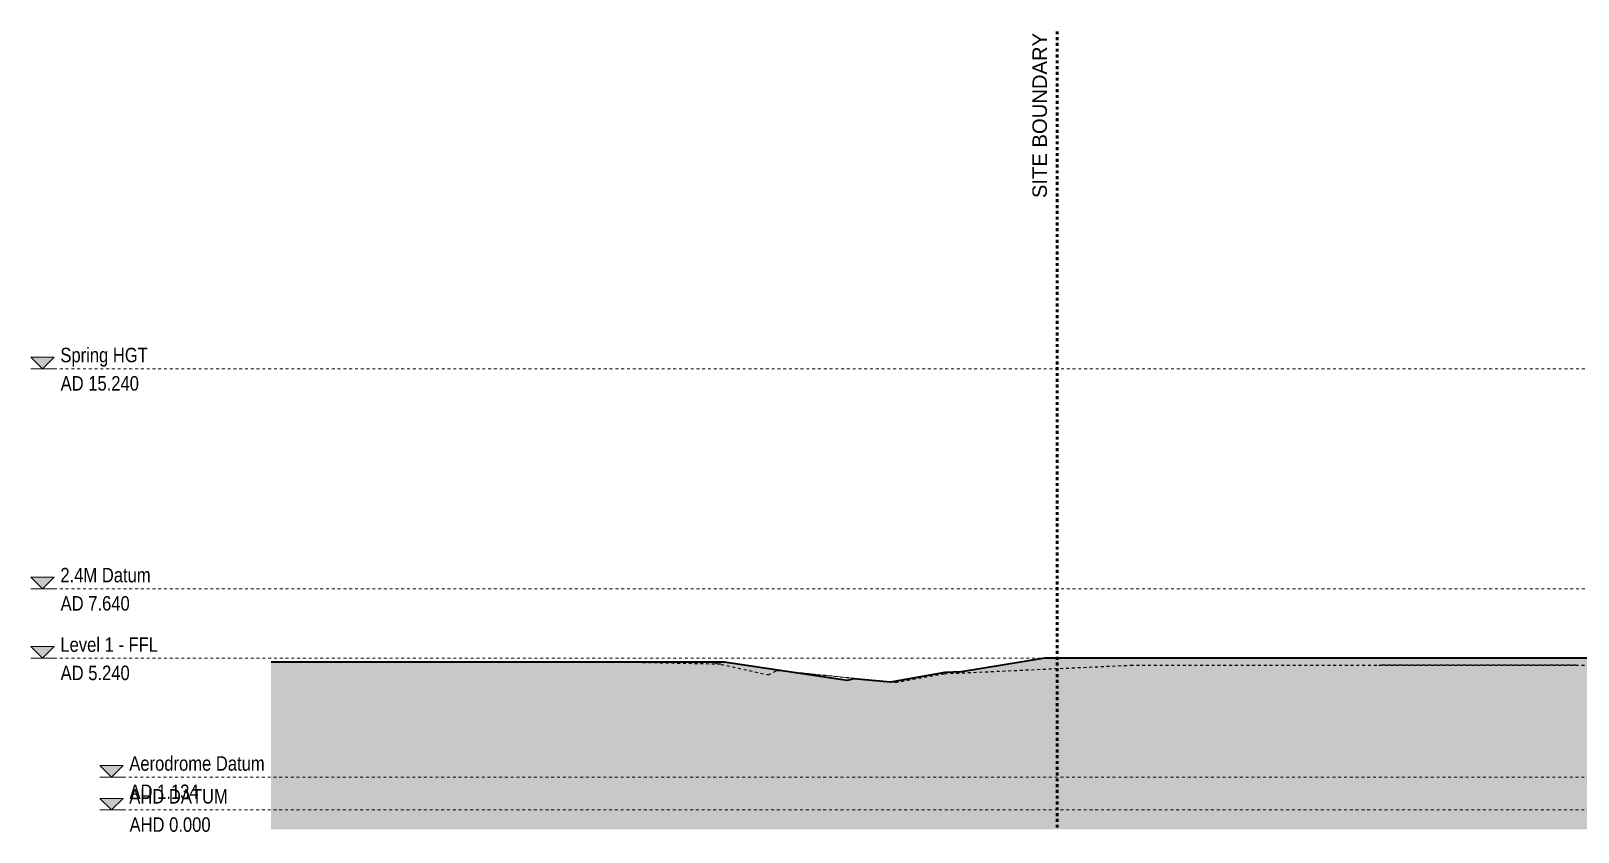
# Model space of a CAD drawing. Header units: metres. Extents: x 4238 to 4687, y -1 to 29.
# Drawn here: x 4546.4 to 4599.9, y -0.8 to 26.9 of the extents above; entities that cross this region are included whole.
import ezdxf

# ---------------------------------------------------------------- set-up
doc = ezdxf.new("R2010")
doc.units = ezdxf.units.M
for name, pattern in [('AEC_Center', [0.024, 0.012, -0.004, 0.004, -0.004]), ('BOUNDARY', [0.016, 0.01, -0.003, 0, -0.003]), ('Existing Ground', [0.0045, 0.003, -0.0015])]:
    doc.linetypes.add(name, pattern=pattern)
for name, color, linetype, lineweight in [('A-DETL', 90, 'Continuous', 13), ('A-DETL-GENF', 92, 'Continuous', 5), ('A-FLOR-LEVL', 51, 'Continuous', 5), ('C-TOPO', 7, 'Continuous', 5), ('G-ANNO-TEXT', 231, 'Continuous', 5)]:
    doc.layers.add(name, color=color, linetype=linetype, lineweight=lineweight)
doc.styles.add('Arial', font='arial.ttf', dxfattribs={"height": 0.5})
doc.styles.add('Arial Narrow', font='ARIALN.TTF', dxfattribs={"height": 0.5})

# ---------------------------------------------------------------- blocks, each defined once
blk = doc.blocks.new('Level - Pres_AHD-2789823-SECTION - GRID A9-A10')
at = {"layer": 'A-FLOR-LEVL'}
blk.add_hatch(color=256, dxfattribs=at).paths.add_polyline_path([(4466.102, 0), (4466.502, 0.4), (4465.702, 0.4)])
for p, q in [((4466.502, 0.4), (4465.702, 0.4)), ((4465.702, 0.4), (4466.102, 0)), ((4466.102, 0), (4465.702, 0)), ((4466.502, 0.4), (4466.102, 0)), ((4466.102, 0), (4466.502, 0))]:
    blk.add_line(p, q, dxfattribs=at)

msp = doc.modelspace()

# ---------------------------------------------------------------- hatches: boundary and pattern name
at = {"layer": 'A-DETL-GENF'}
msp.add_hatch(color=9, dxfattribs=at).paths.add_polyline_path([(4558.5222, -0.6733), (4681.3907, -0.6733), (4681.3907, 3.6551), (4680.6098, 3.7648), (4674.712, 3.8545), (4672.9363, 4.69), (4668.314, 4.9169), (4661.9508, 5.0697), (4661.9508, 4.34), (4659.5508, 4.34), (4659.5508, 4.63), (4659.2508, 4.9331), (4659.2508, 4.94), (4642.6908, 4.94), (4642.6908, 4.9), (4642.4808, 4.9), (4642.2808, 4.7), (4642.2808, 4.5), (4640.4808, 4.5), (4640.4808, 4.7), (4640.2808, 4.9), (4640.0708, 4.9), (4640.0708, 4.94), (4623.8288, 4.94), (4623.5376, 4.6488), (4623.5376, 4.34), (4620.5118, 4.34), (4620.5118, 4.6488), (4620.2206, 4.94), (4606.7273, 4.94), (4606.5273, 4.7), (4606.5273, 4.5), (4605.0491, 4.5), (4605.0491, 5.24), (4581.4401, 5.24), (4578.5504, 4.7729), (4577.9755, 4.7466), (4576.1016, 4.4165), (4574.8385, 4.5333), (4574.6067, 4.4712), (4570.353, 5.1018), (4554.6939, 5.1018), (4554.6939, -0.6733)])

# ---------------------------------------------------------------- linework, layer by layer
at = {"layer": 'A-DETL', "linetype": 'BOUNDARY', "lineweight": 50}
msp.add_line((4581.8632, -0.61), (4581.8632, 26.9051), dxfattribs=at)
at = {"layer": 'A-DETL', "lineweight": 35}
for p, q in [((4570.353, 5.1018), (4554.6939, 5.1018)), ((4574.6067, 4.4712), (4570.353, 5.1018)), ((4581.4401, 5.24), (4578.5504, 4.7729)), ((4605.0491, 5.24), (4581.4401, 5.24)), ((4574.8385, 4.5333), (4574.6067, 4.4712)), ((4576.1016, 4.4165), (4574.8385, 4.5333)), ((4577.9755, 4.7466), (4576.1016, 4.4165)), ((4578.5504, 4.7729), (4577.9755, 4.7466))]:
    msp.add_line(p, q, dxfattribs=at)
at = {"layer": 'A-DETL', "linetype": 'Existing Ground', "lineweight": 25}
for p, q in [((4566.8337, 5.1014), (4554.6939, 5.1014)), ((4570.233, 5.0314), (4566.8337, 5.1014)), ((4570.0515, 5.0714), (4571.8771, 4.67)), ((4571.8771, 4.67), (4572.1787, 4.821)), ((4572.1787, 4.821), (4576.2771, 4.4074)), ((4577.9755, 4.7066), (4584.4046, 5)), ((4584.4046, 5), (4592.9846, 5)), ((4592.9846, 5), (4599.7846, 5)), ((4599.7846, 5), (4592.9846, 5)), ((4599.7846, 5), (4605.0491, 4.9202)), ((4576.2771, 4.4074), (4577.9755, 4.7066))]:
    msp.add_line(p, q, dxfattribs=at)
at = {"layer": 'A-FLOR-LEVL', "linetype": 'AEC_Center'}
for p, q in [((4547.1964, 15.24), (4686.508, 15.24)), ((4547.1964, 7.64), (4686.508, 7.64)), ((4547.1964, 5.24), (4686.508, 5.24)), ((4549.5782, 1.134), (4686.508, 1.134)), ((4549.5782, 0), (4686.508, 0))]:
    msp.add_line(p, q, dxfattribs=at)
at = {"layer": 'C-TOPO', "lineweight": 20}
msp.add_line((4575.5405, 4.4684), (4572.3675, 4.8032), dxfattribs=at)

# ---------------------------------------------------------------- block references
at = {"layer": 'A-FLOR-LEVL'}
for p in [(80.6943, 15.24), (80.6943, 7.64), (80.6943, 5.24), (83.0762, 1.134), (83.0762, 0)]:
    msp.add_blockref('Level - Pres_AHD-2789823-SECTION - GRID A9-A10', p, dxfattribs=at)

# ---------------------------------------------------------------- texts
at = {"layer": 'A-FLOR-LEVL', "char_height": 0.5, "attachment_point": 1, "style": 'Arial Narrow'}
for s, insert, width in [('Spring HGT', (4547.4136, 15.9617), 3.671729), ('AD 15.240', (4547.4221, 14.9843), 3.270885), ('2.4M Datum', (4547.4136, 8.3617), 3.767931), ('AD 7.640', (4547.4221, 7.3843), 2.886075), ('Level 1 - FFL', (4547.4136, 5.9617), 4.10464), ('AD 5.240', (4547.4221, 4.9843), 2.886075), ('Aerodrome Datum', (4549.7955, 1.8557), 5.64388), ('AHD DATUM', (4549.7955, 0.7217), 4.120674), ('AD 1.134', (4549.8039, 0.8783), 2.886075), ('AHD 0.000', (4549.8039, -0.2557), 3.383121)]:
    msp.add_mtext(s, dxfattribs=dict(at, insert=insert, width=width))
at = {"layer": 'G-ANNO-TEXT', "color": 7, "insert": (4581.0068, 21.133), "char_height": 0.5, "width": 6.910546, "attachment_point": 1, "rotation": 90, "style": 'Arial'}
msp.add_mtext('SITE BOUNDARY', dxfattribs=at)

doc.saveas('drawing.dxf')
